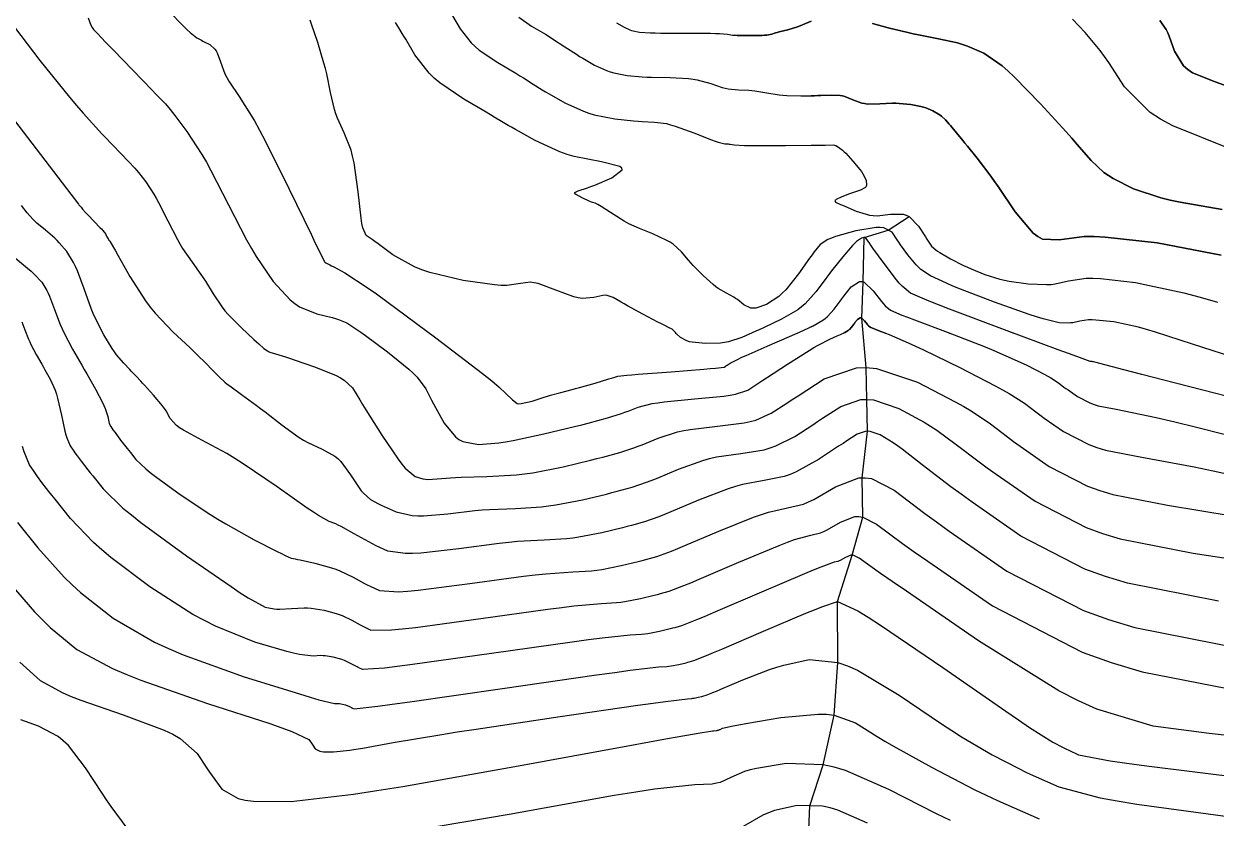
# Model space of a CAD drawing. Header units: metres. Extents: x 837475 to 838479, y 1189012 to 1191015.
# Drawn here: x 837782.5 to 837846.7, y 1189195.5 to 1189238.3 of the extents above; entities that cross this region are included whole.
import ezdxf

# ---------------------------------------------------------------- set-up
doc = ezdxf.new("R2010")
doc.units = ezdxf.units.M
doc.header["$LTSCALE"] = 0.3
for name, color, linetype in [('COTAS 10', 1, 'Continuous'), ('COTAS INT', 252, 'Continuous'), ('DRENAJE', 5, 'Continuous')]:
    doc.layers.add(name, color=color, linetype=linetype)

msp = doc.modelspace()

# ---------------------------------------------------------------- linework, layer by layer
at = {"layer": 'COTAS 10'}
for points, elevation in [([(837805.604, 1189238.689), (837806.018, 1189237.995), (837806.604, 1189237.24), (837806.813, 1189237.04), (837807.041, 1189236.844), (837808.032, 1189236.167), (837809.007, 1189235.593), (837809.225, 1189235.462), (837809.421, 1189235.342), (837809.942, 1189235.01), (837810.432, 1189234.701), (837810.608, 1189234.596), (837810.802, 1189234.483), (837811.649, 1189234.005), (837812.646, 1189233.549), (837812.934, 1189233.45), (837813.228, 1189233.363), (837814.332, 1189233.147), (837815.353, 1189233.035), (837815.594, 1189233.014), (837815.816, 1189232.997), (837816.47, 1189232.971), (837817.122, 1189232.882), (837817.344, 1189232.826), (837817.584, 1189232.755), (837818.6, 1189232.386), (837819.546, 1189232.016), (837819.741, 1189231.945), (837819.908, 1189231.888), (837820.27, 1189231.798), (837820.451, 1189231.79), (837820.504, 1189231.785), (837820.558, 1189231.778), (837820.763, 1189231.742), (837821.316, 1189231.71), (837821.59, 1189231.706), (837821.916, 1189231.703), (837823.529, 1189231.71), (837825.112, 1189231.726), (837825.419, 1189231.729), (837825.669, 1189231.732), (837826.097, 1189231.739), (837826.176, 1189231.723), (837826.206, 1189231.712), (837826.239, 1189231.698), (837826.388, 1189231.622), (837826.611, 1189231.449), (837826.691, 1189231.373), (837826.779, 1189231.286), (837827.164, 1189230.87), (837827.539, 1189230.412), (837827.621, 1189230.298), (837827.693, 1189230.189), (837827.875, 1189229.842), (837827.9, 1189229.57), (837827.874, 1189229.508), (837827.833, 1189229.452), (837827.566, 1189229.3), (837827.193, 1189229.177), (837827.087, 1189229.139), (837826.978, 1189229.1), (837826.572, 1189228.947), (837826.266, 1189228.803), (837826.22, 1189228.77), (837826.191, 1189228.739), (837826.228, 1189228.651), (837826.488, 1189228.535), (837826.6, 1189228.487), (837826.728, 1189228.431), (837827.336, 1189228.172), (837828.059, 1189227.961), (837828.26, 1189227.936), (837828.462, 1189227.925), (837829.194, 1189228.008), (837829.871, 1189228.017), (837830.038, 1189227.959), (837830.197, 1189227.877), (837830.695, 1189227.362), (837831.07, 1189226.782), (837831.152, 1189226.658), (837831.223, 1189226.55), (837831.399, 1189226.29), (837831.624, 1189226.089), (837831.727, 1189226.018), (837831.847, 1189225.94), (837832.425, 1189225.602), (837833.128, 1189225.24), (837833.326, 1189225.147), (837833.526, 1189225.057), (837834.262, 1189224.759), (837835.074, 1189224.513), (837835.322, 1189224.457), (837835.58, 1189224.405), (837836.597, 1189224.261), (837837.59, 1189224.218), (837837.834, 1189224.23), (837838.065, 1189224.254), (837838.783, 1189224.426), (837839.719, 1189224.559), (837840.085, 1189224.557), (837840.499, 1189224.539), (837842.383, 1189224.334), (837844.994, 1189223.781), (837845.867, 1189223.543), (837846.804, 1189223.268)], 1740), ([(837782.003, 1189238.084), (837783.372, 1189236.276), (837784.975, 1189234.307), (837785.352, 1189233.859), (837785.698, 1189233.453), (837786.706, 1189232.335), (837787.424, 1189231.594), (837787.588, 1189231.426), (837787.737, 1189231.273), (837788.15, 1189230.851), (837788.483, 1189230.487), (837788.582, 1189230.37), (837788.683, 1189230.246), (837789.074, 1189229.742), (837789.505, 1189229.086), (837789.632, 1189228.868), (837789.762, 1189228.633), (837790.262, 1189227.652), (837790.779, 1189226.65), (837790.921, 1189226.403), (837791.063, 1189226.168), (837791.569, 1189225.43), (837792.05, 1189224.769), (837792.175, 1189224.583), (837792.298, 1189224.396), (837792.712, 1189223.711), (837793.185, 1189223.01), (837793.344, 1189222.813), (837793.515, 1189222.614), (837794.235, 1189221.887), (837794.906, 1189221.269), (837795.047, 1189221.139), (837795.168, 1189221.027), (837795.443, 1189220.772), (837795.628, 1189220.643), (837795.693, 1189220.611), (837795.764, 1189220.581), (837796.07, 1189220.482), (837796.608, 1189220.319), (837796.826, 1189220.247), (837797.073, 1189220.164), (837798.213, 1189219.77), (837799.332, 1189219.314), (837799.565, 1189219.191), (837799.766, 1189219.071), (837800.215, 1189218.653), (837800.599, 1189218.017), (837800.757, 1189217.759), (837800.939, 1189217.467), (837801.786, 1189216.116), (837802.666, 1189214.812), (837802.87, 1189214.548), (837803.055, 1189214.327), (837803.579, 1189213.879), (837804.009, 1189213.755), (837804.136, 1189213.738), (837804.266, 1189213.729), (837804.764, 1189213.756), (837805.49, 1189213.821), (837805.765, 1189213.835), (837806.072, 1189213.847), (837807.444, 1189213.878), (837809.036, 1189213.97), (837809.482, 1189214.022), (837809.929, 1189214.084), (837811.562, 1189214.402), (837813.029, 1189214.759), (837813.372, 1189214.845), (837813.688, 1189214.927), (837814.603, 1189215.179), (837815.369, 1189215.429), (837815.592, 1189215.51), (837815.82, 1189215.596), (837816.681, 1189215.949), (837817.714, 1189216.282), (837818.049, 1189216.355), (837818.407, 1189216.421), (837819.878, 1189216.593), (837821.302, 1189216.772), (837821.63, 1189216.843), (837821.929, 1189216.923), (837822.769, 1189217.289), (837823.603, 1189217.833), (837823.898, 1189218.026), (837824.221, 1189218.236), (837825.619, 1189219.146), (837827.351, 1189219.743), (837827.884, 1189219.756), (837828.44, 1189219.703), (837830.645, 1189218.962), (837832.679, 1189217.905), (837833.129, 1189217.654), (837833.529, 1189217.42), (837834.565, 1189216.722), (837835.486, 1189216.016), (837835.815, 1189215.777), (837836.175, 1189215.519), (837837.739, 1189214.43), (837839.791, 1189213.372), (837840.459, 1189213.134), (837841.17, 1189212.919), (837844.098, 1189212.342), (837847.584, 1189211.771)], 1730), ([(837824.923, 1189231.724), (837825.112, 1189231.726), (837825.419, 1189231.729), (837825.669, 1189231.732), (837826.097, 1189231.739), (837826.176, 1189231.723), (837826.206, 1189231.712), (837826.239, 1189231.698), (837826.388, 1189231.622), (837826.611, 1189231.449), (837826.691, 1189231.373), (837826.779, 1189231.286), (837827.164, 1189230.87), (837827.539, 1189230.412), (837827.621, 1189230.298), (837827.693, 1189230.189), (837827.875, 1189229.842), (837827.9, 1189229.57), (837827.874, 1189229.508), (837827.833, 1189229.452), (837827.566, 1189229.3), (837827.193, 1189229.177), (837827.087, 1189229.139), (837826.978, 1189229.1), (837826.572, 1189228.947), (837826.266, 1189228.803), (837826.22, 1189228.77), (837826.191, 1189228.739), (837826.228, 1189228.651), (837826.488, 1189228.535), (837826.6, 1189228.487), (837826.728, 1189228.431), (837827.336, 1189228.172), (837828.059, 1189227.961), (837828.26, 1189227.936), (837828.462, 1189227.925), (837829.194, 1189228.008), (837829.871, 1189228.017), (837830.038, 1189227.959), (837830.197, 1189227.877), (837830.695, 1189227.362), (837831.07, 1189226.782), (837831.152, 1189226.658), (837831.223, 1189226.55), (837831.399, 1189226.29), (837831.624, 1189226.089), (837831.727, 1189226.018), (837831.847, 1189225.94), (837832.425, 1189225.602), (837833.128, 1189225.24), (837833.326, 1189225.147), (837833.526, 1189225.057), (837834.262, 1189224.759), (837835.074, 1189224.513), (837835.322, 1189224.457), (837835.58, 1189224.405), (837836.597, 1189224.261), (837837.59, 1189224.218), (837837.834, 1189224.23), (837838.065, 1189224.254), (837838.783, 1189224.426), (837839.719, 1189224.559), (837840.085, 1189224.557), (837840.499, 1189224.539), (837842.383, 1189224.334), (837844.994, 1189223.781), (837845.867, 1189223.543), (837846.804, 1189223.268)], 1740), ([(837847.323, 1189199.933), (837846.347, 1189200.054), (837843.333, 1189200.438), (837840.302, 1189201.352), (837839.315, 1189201.807), (837838.262, 1189202.349), (837833.925, 1189205.037), (837830.045, 1189207.702), (837829.28, 1189208.23), (837828.65, 1189208.667), (837827.494, 1189209.487), (837827.212, 1189209.632), (837827.132, 1189209.643), (837827.052, 1189209.641), (837826.758, 1189209.529), (837826.485, 1189209.37), (837826.417, 1189209.339), (837826.354, 1189209.313), (837826.154, 1189209.264), (837825.427, 1189209), (837825.031, 1189208.839), (837824.55, 1189208.639), (837822.108, 1189207.596), (837819.645, 1189206.54), (837819.151, 1189206.331), (837818.738, 1189206.159), (837817.924, 1189205.838), (837817.572, 1189205.741), (837817.451, 1189205.71), (837817.319, 1189205.676), (837816.755, 1189205.539), (837816.127, 1189205.417), (837815.955, 1189205.393), (837815.783, 1189205.373), (837815.171, 1189205.338), (837813.656, 1189205.182), (837812.916, 1189205.087), (837812.037, 1189204.969), (837807.705, 1189204.355), (837803.451, 1189203.759), (837802.621, 1189203.653), (837801.942, 1189203.572), (837800.748, 1189203.494), (837800.523, 1189203.597), (837800.455, 1189203.632), (837800.385, 1189203.669), (837800.11, 1189203.822), (837799.79, 1189203.977), (837799.691, 1189204.014), (837799.588, 1189204.05), (837799.179, 1189204.161), (837798.746, 1189204.228), (837798.627, 1189204.236), (837798.509, 1189204.24), (837798.086, 1189204.216), (837797.35, 1189204.299), (837797.034, 1189204.37), (837796.669, 1189204.463), (837794.947, 1189204.97), (837792.84, 1189205.817), (837792.233, 1189206.124), (837791.615, 1189206.461), (837789.298, 1189207.938), (837787.191, 1189209.526), (837786.706, 1189209.932), (837786.263, 1189210.325), (837785.018, 1189211.626), (837784.195, 1189212.658), (837784.017, 1189212.881), (837783.862, 1189213.076), (837783.486, 1189213.557), (837783.243, 1189213.89), (837783.171, 1189213.992), (837783.098, 1189214.099), (837782.819, 1189214.52), (837782.524, 1189215.214), (837782.44, 1189215.492)], 1720), ([(837827.954, 1189195.221), (837826.348, 1189195.922), (837825.931, 1189196.042), (837825.525, 1189196.129), (837824.162, 1189196.173), (837822.935, 1189195.896), (837822.615, 1189195.781), (837822.305, 1189195.649), (837821.26, 1189195.034)], 1710)]:
    msp.add_lwpolyline(points, dxfattribs=dict(at, elevation=elevation))
at = {"layer": 'COTAS INT'}
for points, elevation in [([(837790.297, 1189238.952), (837791.13, 1189238.111), (837791.308, 1189237.94), (837791.464, 1189237.796), (837791.837, 1189237.5), (837792.08, 1189237.371), (837792.153, 1189237.332), (837792.229, 1189237.293), (837792.524, 1189237.139), (837792.801, 1189236.897), (837792.866, 1189236.802), (837792.926, 1189236.695), (837793.099, 1189236.205), (837793.34, 1189235.573), (837793.442, 1189235.376), (837793.56, 1189235.17), (837794.117, 1189234.346), (837794.93, 1189233.043), (837795.21, 1189232.535), (837795.513, 1189231.962), (837796.807, 1189229.361), (837797.979, 1189226.924), (837798.206, 1189226.454), (837798.391, 1189226.074), (837798.706, 1189225.442), (837798.745, 1189225.4), (837798.756, 1189225.391), (837798.767, 1189225.384), (837798.807, 1189225.367), (837798.985, 1189225.281), (837799.082, 1189225.23), (837799.201, 1189225.168), (837799.805, 1189224.842), (837801.007, 1189224.063), (837801.503, 1189223.714), (837802.069, 1189223.307), (837804.703, 1189221.357), (837807.218, 1189219.428), (837807.71, 1189219.035), (837808.113, 1189218.703), (837808.828, 1189218.01), (837809.073, 1189217.82), (837809.179, 1189217.805), (837809.302, 1189217.806), (837809.884, 1189217.942), (837810.541, 1189218.161), (837810.712, 1189218.213), (837810.878, 1189218.262), (837811.434, 1189218.41), (837812.035, 1189218.563), (837812.228, 1189218.615), (837812.434, 1189218.672), (837813.274, 1189218.915), (837814.022, 1189219.138), (837814.169, 1189219.182), (837814.29, 1189219.219), (837814.51, 1189219.29), (837814.979, 1189219.339), (837815.257, 1189219.362), (837815.599, 1189219.39), (837817.367, 1189219.524), (837819.137, 1189219.662), (837819.479, 1189219.691), (837819.757, 1189219.716), (837820.229, 1189219.776), (837820.312, 1189219.83), (837820.345, 1189219.852), (837820.383, 1189219.877), (837820.557, 1189219.99), (837820.985, 1189220.21), (837821.184, 1189220.301), (837821.417, 1189220.407), (837822.546, 1189220.899), (837823.749, 1189221.42), (837824.029, 1189221.543), (837824.286, 1189221.658), (837825.02, 1189221.996), (837825.547, 1189222.303), (837825.674, 1189222.398), (837825.791, 1189222.496), (837826.145, 1189222.888), (837826.469, 1189223.329), (837826.567, 1189223.458), (837826.67, 1189223.591), (837827.076, 1189224.099), (837827.52, 1189224.388), (837827.647, 1189224.384), (837827.776, 1189224.343), (837828.258, 1189223.889), (837828.7, 1189223.306), (837828.804, 1189223.184), (837828.9, 1189223.079), (837829.181, 1189222.841), (837829.798, 1189222.578), (837830.106, 1189222.457), (837830.473, 1189222.315), (837832.294, 1189221.629), (837834.286, 1189220.859), (837834.762, 1189220.665), (837835.204, 1189220.479), (837836.524, 1189219.876), (837837.458, 1189219.398), (837837.656, 1189219.29), (837837.828, 1189219.193), (837838.231, 1189218.933), (837838.531, 1189218.703), (837838.638, 1189218.626), (837838.755, 1189218.542), (837839.264, 1189218.187), (837839.932, 1189217.843), (837840.149, 1189217.765), (837840.381, 1189217.695), (837841.334, 1189217.508), (837843.503, 1189217.056), (837844.501, 1189216.82), (837845.671, 1189216.535), (837851.334, 1189215.107)], 1734), ([(837809.17, 1189238.61), (837809.857, 1189238.14), (837810.604, 1189237.694), (837810.801, 1189237.572), (837810.992, 1189237.452), (837811.646, 1189237.023), (837812.27, 1189236.615), (837812.443, 1189236.507), (837812.617, 1189236.401), (837813.245, 1189236.038), (837813.898, 1189235.739), (837814.086, 1189235.674), (837814.279, 1189235.617), (837815.001, 1189235.476), (837815.811, 1189235.403), (837816.058, 1189235.39), (837816.315, 1189235.379), (837817.323, 1189235.364), (837818.31, 1189235.316), (837818.553, 1189235.285), (837818.783, 1189235.246), (837819.503, 1189235.04), (837820.118, 1189234.833), (837820.282, 1189234.793), (837820.442, 1189234.762), (837820.998, 1189234.712), (837821.558, 1189234.686), (837821.721, 1189234.669), (837821.888, 1189234.648), (837822.519, 1189234.538), (837823.199, 1189234.429), (837823.397, 1189234.409), (837823.598, 1189234.393), (837824.359, 1189234.373), (837825.089, 1189234.385), (837825.271, 1189234.39), (837825.444, 1189234.396), (837825.995, 1189234.422), (837826.474, 1189234.402), (837826.601, 1189234.378), (837826.727, 1189234.346), (837827.161, 1189234.163), (837827.639, 1189233.988), (837827.791, 1189233.96), (837827.952, 1189233.94), (837828.607, 1189233.946), (837829.297, 1189233.979), (837829.48, 1189233.977), (837829.66, 1189233.971), (837830.279, 1189233.911), (837830.826, 1189233.803), (837830.959, 1189233.768), (837831.084, 1189233.73), (837831.473, 1189233.572), (837831.781, 1189233.39), (837831.857, 1189233.338), (837831.928, 1189233.284), (837832.148, 1189233.082), (837832.356, 1189232.848), (837832.419, 1189232.775), (837832.485, 1189232.698), (837832.744, 1189232.39), (837833.083, 1189231.977), (837833.199, 1189231.834), (837833.326, 1189231.679), (837833.863, 1189231.017), (837834.541, 1189230.124), (837834.756, 1189229.823), (837834.982, 1189229.499), (837835.897, 1189228.139), (837836.864, 1189226.988), (837837.124, 1189226.798), (837837.38, 1189226.662), (837838.274, 1189226.635), (837839.613, 1189226.811), (837840.15, 1189226.805), (837840.758, 1189226.774), (837843.554, 1189226.464), (837846.997, 1189225.799)], 1742), ([(837785.969, 1189238.574), (837786.116, 1189238.179), (837786.193, 1189238.054), (837786.229, 1189238.008), (837786.271, 1189237.957), (837786.474, 1189237.735), (837786.916, 1189237.278), (837787.33, 1189236.849), (837788.385, 1189235.759), (837789.416, 1189234.693), (837789.624, 1189234.479), (837789.798, 1189234.299), (837790.144, 1189233.944), (837790.396, 1189233.638), (837790.511, 1189233.49), (837790.645, 1189233.315), (837791.291, 1189232.454), (837792.105, 1189231.217), (837792.345, 1189230.804), (837792.591, 1189230.361), (837793.534, 1189228.506), (837794.503, 1189226.626), (837794.766, 1189226.166), (837795.026, 1189225.732), (837795.945, 1189224.386), (837796.855, 1189223.403), (837797.109, 1189223.199), (837797.364, 1189223.023), (837798.295, 1189222.634), (837799.114, 1189222.439), (837799.299, 1189222.387), (837799.465, 1189222.335), (837799.913, 1189222.152), (837800.448, 1189221.806), (837800.668, 1189221.651), (837800.92, 1189221.47), (837802.09, 1189220.603), (837803.245, 1189219.667), (837803.486, 1189219.443), (837803.694, 1189219.233), (837804.161, 1189218.602), (837804.463, 1189217.994), (837804.566, 1189217.799), (837804.678, 1189217.593), (837805.15, 1189216.753), (837805.754, 1189216.02), (837805.948, 1189215.881), (837806.154, 1189215.769), (837806.994, 1189215.6), (837808.093, 1189215.695), (837808.461, 1189215.751), (837808.858, 1189215.82), (837810.523, 1189216.174), (837812.171, 1189216.575), (837812.557, 1189216.672), (837812.912, 1189216.764), (837813.938, 1189217.047), (837814.696, 1189217.283), (837814.881, 1189217.346), (837815.055, 1189217.408), (837815.596, 1189217.619), (837816.346, 1189217.81), (837816.653, 1189217.859), (837817.003, 1189217.906), (837818.623, 1189218.059), (837820.219, 1189218.217), (837820.554, 1189218.267), (837820.843, 1189218.32), (837821.499, 1189218.533), (837822.043, 1189218.888), (837822.262, 1189219.03), (837822.51, 1189219.191), (837823.649, 1189219.933), (837824.807, 1189220.667), (837825.066, 1189220.823), (837825.299, 1189220.959), (837825.918, 1189221.282), (837826.314, 1189221.453), (837826.406, 1189221.494), (837826.49, 1189221.532), (837826.731, 1189221.643), (837826.905, 1189221.744), (837826.946, 1189221.775), (837826.985, 1189221.808), (837827.101, 1189221.936), (837827.208, 1189222.081), (837827.24, 1189222.124), (837827.274, 1189222.168), (837827.408, 1189222.334), (837827.553, 1189222.43), (837827.595, 1189222.428), (837827.638, 1189222.415), (837827.796, 1189222.265), (837827.941, 1189222.074), (837827.976, 1189222.034), (837828.007, 1189221.999), (837828.1, 1189221.921), (837828.303, 1189221.834), (837828.404, 1189221.795), (837828.525, 1189221.748), (837829.124, 1189221.522), (837830.148, 1189221.086), (837830.537, 1189220.906), (837830.972, 1189220.701), (837832.922, 1189219.748), (837834.823, 1189218.773), (837835.227, 1189218.554), (837835.577, 1189218.357), (837836.398, 1189217.828), (837837.009, 1189217.36), (837837.226, 1189217.201), (837837.465, 1189217.031), (837838.501, 1189216.309), (837839.862, 1189215.607), (837840.304, 1189215.449), (837840.776, 1189215.307), (837842.716, 1189214.925), (837845.543, 1189214.413), (837846.574, 1189214.19), (837847.712, 1189213.93)], 1732), ([(837850.14, 1189217.468), (837843.915, 1189219.068), (837842.721, 1189219.375), (837841.757, 1189219.624), (837840.185, 1189220.034), (837840.117, 1189220.056), (837840.101, 1189220.061), (837840.086, 1189220.065), (837840.041, 1189220.075), (837840.009, 1189220.078), (837839.995, 1189220.078), (837839.979, 1189220.076), (837839.967, 1189220.073), (837839.941, 1189220.073), (837839.224, 1189220.337), (837838.778, 1189220.502), (837838.225, 1189220.707), (837835.335, 1189221.783), (837832.374, 1189222.9), (837831.776, 1189223.132), (837831.274, 1189223.329), (837830.263, 1189223.761), (837829.811, 1189224.133), (837829.661, 1189224.292), (837829.502, 1189224.476), (837828.838, 1189225.345), (837828.243, 1189226.181), (837828.127, 1189226.344), (837828.032, 1189226.478), (837827.865, 1189226.717), (837827.809, 1189226.746), (837827.784, 1189226.748), (837827.755, 1189226.748), (837827.617, 1189226.725), (837827.363, 1189226.544), (837827.261, 1189226.444), (837827.146, 1189226.323), (837826.615, 1189225.704), (837826.019, 1189224.956), (837825.862, 1189224.753), (837825.709, 1189224.552), (837825.188, 1189223.84), (837824.598, 1189223.185), (837824.401, 1189223.02), (837824.19, 1189222.862), (837823.309, 1189222.349), (837822.39, 1189221.915), (837822.155, 1189221.807), (837821.929, 1189221.704), (837821.182, 1189221.375), (837820.462, 1189221.143), (837820.252, 1189221.102), (837820.038, 1189221.071), (837819.228, 1189221.04), (837818.51, 1189221.11), (837818.354, 1189221.142), (837818.217, 1189221.18), (837817.877, 1189221.361), (837817.689, 1189221.55), (837817.648, 1189221.592), (837817.612, 1189221.63), (837817.523, 1189221.731), (837817.447, 1189221.8), (837817.42, 1189221.818), (837817.391, 1189221.836), (837817.261, 1189221.897), (837816.955, 1189222.044), (837816.814, 1189222.116), (837816.648, 1189222.202), (837815.848, 1189222.627), (837815.02, 1189223.076), (837814.837, 1189223.178), (837814.675, 1189223.27), (837814.256, 1189223.521), (837813.921, 1189223.634), (837813.812, 1189223.64), (837813.696, 1189223.634), (837813.217, 1189223.519), (837812.582, 1189223.465), (837812.367, 1189223.498), (837812.136, 1189223.551), (837811.159, 1189223.914), (837810.205, 1189224.271), (837809.988, 1189224.32), (837809.792, 1189224.348), (837809.253, 1189224.269), (837808.533, 1189224.162), (837808.223, 1189224.172), (837807.865, 1189224.2), (837806.171, 1189224.444), (837804.369, 1189224.871), (837803.943, 1189225.015), (837803.549, 1189225.169), (837802.388, 1189225.816), (837801.586, 1189226.412), (837801.417, 1189226.534), (837801.272, 1189226.638), (837800.943, 1189226.855), (837800.769, 1189227.276), (837800.722, 1189227.508), (837800.675, 1189227.789), (837800.509, 1189229.219), (837800.297, 1189230.774), (837800.22, 1189231.133), (837800.136, 1189231.462), (837799.768, 1189232.395), (837799.4, 1189233.173), (837799.316, 1189233.405), (837799.24, 1189233.643), (837799.03, 1189234.563), (837798.826, 1189235.564), (837798.754, 1189235.853), (837798.676, 1189236.148), (837798.338, 1189237.259), (837798.009, 1189238.243), (837797.937, 1189238.459)], 1736), ([(837848.133, 1189220.14), (837845.457, 1189221.001), (837843.461, 1189221.662), (837842.984, 1189221.802), (837842.54, 1189221.923), (837841.212, 1189222.204), (837840.254, 1189222.308), (837840.043, 1189222.318), (837839.857, 1189222.319), (837839.381, 1189222.251), (837839.016, 1189222.163), (837838.898, 1189222.152), (837838.774, 1189222.145), (837838.269, 1189222.167), (837837.402, 1189222.371), (837837.05, 1189222.479), (837836.649, 1189222.61), (837834.798, 1189223.271), (837832.95, 1189223.979), (837832.551, 1189224.139), (837832.201, 1189224.285), (837831.344, 1189224.682), (837830.829, 1189225.036), (837830.694, 1189225.155), (837830.563, 1189225.283), (837830.118, 1189225.817), (837829.733, 1189226.365), (837829.639, 1189226.501), (837829.551, 1189226.63), (837829.28, 1189227.039), (837828.836, 1189227.271), (837828.64, 1189227.288), (837828.411, 1189227.285), (837827.32, 1189227.105), (837826.233, 1189226.802), (837826.007, 1189226.722), (837825.815, 1189226.644), (837825.391, 1189226.375), (837825.085, 1189225.975), (837824.966, 1189225.814), (837824.833, 1189225.632), (837824.232, 1189224.792), (837823.545, 1189223.942), (837823.358, 1189223.753), (837823.173, 1189223.584), (837822.518, 1189223.144), (837821.937, 1189222.953), (837821.798, 1189222.943), (837821.669, 1189222.951), (837821.284, 1189223.131), (837820.945, 1189223.408), (837820.845, 1189223.476), (837820.743, 1189223.541), (837820.351, 1189223.747), (837819.91, 1189224.006), (837819.776, 1189224.105), (837819.638, 1189224.215), (837819.096, 1189224.709), (837818.567, 1189225.251), (837818.437, 1189225.39), (837818.314, 1189225.526), (837817.927, 1189225.979), (837817.483, 1189226.386), (837817.324, 1189226.493), (837817.149, 1189226.598), (837816.386, 1189226.954), (837815.661, 1189227.243), (837815.51, 1189227.305), (837815.38, 1189227.359), (837815.09, 1189227.49), (837814.849, 1189227.633), (837814.751, 1189227.694), (837814.638, 1189227.765), (837814.114, 1189228.102), (837813.613, 1189228.42), (837813.514, 1189228.479), (837813.433, 1189228.527), (837813.285, 1189228.595), (837813.156, 1189228.631), (837813.086, 1189228.659), (837813.003, 1189228.694), (837812.578, 1189228.882), (837812.231, 1189229.087), (837812.195, 1189229.131), (837812.186, 1189229.171), (837812.374, 1189229.272), (837812.869, 1189229.42), (837813.054, 1189229.49), (837813.26, 1189229.572), (837814.178, 1189229.974), (837814.733, 1189230.397), (837814.71, 1189230.494), (837814.61, 1189230.582), (837813.615, 1189230.823), (837812.159, 1189231.11), (837811.77, 1189231.227), (837811.387, 1189231.359), (837810.053, 1189231.972), (837808.987, 1189232.565), (837808.773, 1189232.686), (837808.594, 1189232.787), (837808.239, 1189232.997), (837807.85, 1189233.233), (837807.65, 1189233.351), (837807.41, 1189233.492), (837806.207, 1189234.194), (837804.913, 1189235.078), (837804.615, 1189235.334), (837804.342, 1189235.596), (837803.576, 1189236.581), (837803.079, 1189237.425), (837802.977, 1189237.597), (837802.89, 1189237.742), (837802.704, 1189238.042), (837802.531, 1189238.322)], 1738), ([(837814.432, 1189238.319), (837814.842, 1189238.07), (837815.15, 1189237.93), (837815.239, 1189237.899), (837815.329, 1189237.872), (837815.671, 1189237.805), (837816.269, 1189237.772), (837816.522, 1189237.766), (837816.813, 1189237.761), (837818.177, 1189237.757), (837819.499, 1189237.75), (837819.763, 1189237.744), (837819.982, 1189237.736), (837820.406, 1189237.693), (837820.671, 1189237.65), (837820.791, 1189237.641)], 1744), ([(837824.92, 1189238.406), (837824.452, 1189238.196), (837824.316, 1189238.143), (837824.177, 1189238.094), (837823.652, 1189237.939), (837823.19, 1189237.818), (837823.091, 1189237.79), (837823.003, 1189237.765), (837822.79, 1189237.695), (837822.527, 1189237.652), (837822.408, 1189237.644), (837822.269, 1189237.637), (837821.6, 1189237.625), (837820.93, 1189237.635), (837820.791, 1189237.641), (837820.93, 1189237.635), (837821.6, 1189237.625), (837822.269, 1189237.637), (837822.408, 1189237.644), (837822.527, 1189237.652), (837822.79, 1189237.695), (837823.003, 1189237.765), (837823.091, 1189237.79), (837823.19, 1189237.818), (837823.652, 1189237.939), (837824.177, 1189238.094), (837824.316, 1189238.143), (837824.452, 1189238.196), (837824.92, 1189238.406)], 1744), ([(837847.052, 1189228.261), (837844.788, 1189228.651), (837844.25, 1189228.77), (837843.751, 1189228.893), (837842.273, 1189229.376), (837841.177, 1189229.923), (837840.92, 1189230.086), (837840.682, 1189230.254), (837839.988, 1189230.903), (837839.228, 1189231.786), (837838.949, 1189232.101), (837838.64, 1189232.446), (837837.275, 1189233.95), (837835.857, 1189235.405), (837835.515, 1189235.72), (837835.194, 1189235.997), (837834.216, 1189236.678), (837833.332, 1189237.061), (837833.071, 1189237.149), (837832.802, 1189237.23), (837831.769, 1189237.458), (837830.698, 1189237.656), (837830.405, 1189237.718), (837830.113, 1189237.783), (837829.071, 1189238.044), (837828.222, 1189238.268)], 1744), ([(837828.222, 1189238.268), (837829.071, 1189238.044), (837830.113, 1189237.783), (837830.405, 1189237.718), (837830.698, 1189237.656), (837831.769, 1189237.458), (837832.802, 1189237.23), (837833.071, 1189237.149), (837833.332, 1189237.061), (837834.216, 1189236.678), (837835.194, 1189235.997), (837835.515, 1189235.72), (837835.857, 1189235.405), (837837.275, 1189233.95), (837838.64, 1189232.446), (837838.949, 1189232.101), (837839.228, 1189231.786), (837839.988, 1189230.903), (837840.682, 1189230.254), (837840.92, 1189230.086), (837841.177, 1189229.923), (837842.273, 1189229.376), (837843.751, 1189228.893), (837844.25, 1189228.77), (837844.788, 1189228.651), (837847.052, 1189228.261)], 1744), ([(837847.436, 1189231.537), (837844.392, 1189232.764), (837843.738, 1189233.121), (837843.166, 1189233.486), (837841.782, 1189234.862), (837840.943, 1189236.179), (837840.715, 1189236.505), (837840.488, 1189236.814), (837839.681, 1189237.793), (837838.995, 1189238.516)], 1746), ([(837847.436, 1189231.537), (837844.392, 1189232.764), (837843.738, 1189233.121), (837843.166, 1189233.486), (837841.782, 1189234.862), (837840.943, 1189236.179), (837840.715, 1189236.505), (837840.488, 1189236.814), (837839.681, 1189237.793), (837838.995, 1189238.516)], 1746), ([(837848.109, 1189234.614), (837846.672, 1189235.133), (837845.451, 1189235.627), (837845.196, 1189235.799), (837844.977, 1189235.987), (837844.484, 1189236.79), (837844.205, 1189237.591), (837844.12, 1189237.776), (837844.031, 1189237.946), (837843.685, 1189238.428)], 1748), ([(837843.685, 1189238.428), (837844.031, 1189237.946), (837844.12, 1189237.776), (837844.205, 1189237.591), (837844.484, 1189236.79), (837844.977, 1189235.987), (837845.196, 1189235.799), (837845.451, 1189235.627), (837846.672, 1189235.133), (837848.109, 1189234.614)], 1748), ([(837846.997, 1189225.799), (837843.554, 1189226.464), (837840.758, 1189226.774), (837840.15, 1189226.805), (837839.613, 1189226.811), (837838.274, 1189226.635), (837837.38, 1189226.662), (837837.124, 1189226.798), (837836.864, 1189226.988), (837835.897, 1189228.139), (837834.982, 1189229.499), (837834.756, 1189229.823), (837834.541, 1189230.124), (837833.863, 1189231.017), (837833.326, 1189231.679), (837833.199, 1189231.834), (837833.083, 1189231.977), (837832.744, 1189232.39), (837832.485, 1189232.698), (837832.419, 1189232.775), (837832.356, 1189232.848), (837832.148, 1189233.082), (837831.928, 1189233.284), (837831.857, 1189233.338), (837831.781, 1189233.39), (837831.473, 1189233.572), (837831.084, 1189233.73), (837830.959, 1189233.768), (837830.826, 1189233.803), (837830.279, 1189233.911), (837829.66, 1189233.971), (837829.48, 1189233.977), (837829.297, 1189233.979), (837828.607, 1189233.946), (837827.952, 1189233.94), (837827.791, 1189233.96), (837827.639, 1189233.988), (837827.161, 1189234.163), (837826.727, 1189234.346), (837826.601, 1189234.378), (837826.474, 1189234.402), (837825.995, 1189234.422), (837825.444, 1189234.396), (837825.271, 1189234.39), (837825.089, 1189234.385), (837824.923, 1189234.382)], 1742), ([(837781.305, 1189233.959), (837784.811, 1189229.385), (837785.458, 1189228.54), (837785.474, 1189228.519), (837785.478, 1189228.514), (837785.481, 1189228.509), (837785.492, 1189228.495), (837785.502, 1189228.484), (837785.506, 1189228.48), (837785.51, 1189228.477), (837785.526, 1189228.464), (837785.559, 1189228.427), (837785.575, 1189228.409), (837785.592, 1189228.387), (837785.677, 1189228.279), (837785.835, 1189228.097), (837785.898, 1189228.028), (837785.97, 1189227.952), (837786.303, 1189227.609), (837786.624, 1189227.281), (837786.69, 1189227.213), (837786.744, 1189227.155), (837786.857, 1189227.029), (837786.905, 1189226.956), (837786.919, 1189226.932), (837786.934, 1189226.906), (837786.989, 1189226.797), (837787.047, 1189226.686), (837787.062, 1189226.658), (837787.078, 1189226.632), (837787.134, 1189226.55), (837787.336, 1189226.215), (837787.443, 1189226.03), (837787.573, 1189225.805), (837788.227, 1189224.656), (837789.071, 1189223.337), (837789.32, 1189223.004), (837789.576, 1189222.686), (837790.555, 1189221.653), (837791.448, 1189220.822), (837791.651, 1189220.631), (837791.833, 1189220.457), (837792.329, 1189219.967), (837792.662, 1189219.623), (837792.742, 1189219.54), (837792.816, 1189219.462), (837793.042, 1189219.225), (837793.343, 1189218.96), (837793.465, 1189218.864), (837793.603, 1189218.759), (837794.242, 1189218.297), (837795.032, 1189217.726), (837795.266, 1189217.551), (837795.506, 1189217.369), (837796.428, 1189216.652), (837797.344, 1189215.988), (837797.581, 1189215.839), (837797.811, 1189215.706), (837798.579, 1189215.352), (837799.252, 1189214.987), (837799.422, 1189214.846), (837799.584, 1189214.688), (837800.108, 1189213.973), (837800.563, 1189213.267), (837800.681, 1189213.114), (837800.797, 1189212.979), (837801.185, 1189212.646), (837801.62, 1189212.416), (837801.765, 1189212.346), (837801.92, 1189212.273), (837802.569, 1189211.989), (837803.431, 1189211.788), (837803.722, 1189211.768), (837804.035, 1189211.763), (837805.352, 1189211.876), (837806.8, 1189212.05), (837807.195, 1189212.085), (837807.589, 1189212.114), (837808.989, 1189212.17), (837810.386, 1189212.251), (837810.776, 1189212.296), (837811.169, 1189212.351), (837812.6, 1189212.629), (837813.887, 1189212.942), (837814.188, 1189213.018), (837814.465, 1189213.09), (837815.267, 1189213.311), (837816.043, 1189213.575), (837816.304, 1189213.674), (837816.585, 1189213.785), (837817.766, 1189214.278), (837819.081, 1189214.753), (837819.446, 1189214.852), (837819.811, 1189214.937), (837821.133, 1189215.127), (837822.385, 1189215.328), (837822.706, 1189215.42), (837823.015, 1189215.527), (837824.039, 1189216.046), (837824.997, 1189216.671), (837825.264, 1189216.846), (837825.533, 1189217.021), (837826.51, 1189217.657), (837827.588, 1189218.029), (837827.92, 1189218.037), (837828.267, 1189218.004), (837829.639, 1189217.542), (837831.006, 1189216.803), (837831.349, 1189216.595), (837831.677, 1189216.385), (837832.732, 1189215.616), (837833.964, 1189214.673), (837834.403, 1189214.353), (837834.884, 1189214.008), (837836.976, 1189212.551), (837839.721, 1189211.136), (837840.614, 1189210.818), (837841.565, 1189210.531), (837845.48, 1189209.76), (837849.625, 1189209.128)], 1728), ([(837846.862, 1189207.177), (837841.96, 1189208.143), (837840.769, 1189208.502), (837839.65, 1189208.901), (837836.213, 1189210.673), (837833.594, 1189212.497), (837832.991, 1189212.929), (837832.442, 1189213.329), (837830.899, 1189214.511), (837829.824, 1189215.351), (837829.569, 1189215.536), (837829.333, 1189215.701), (837828.634, 1189216.123), (837828.093, 1189216.304), (837827.956, 1189216.317), (837827.826, 1189216.314), (837827.401, 1189216.168), (837826.844, 1189215.805), (837826.631, 1189215.666), (837826.391, 1189215.509), (837825.31, 1189214.803), (837824.101, 1189214.131), (837823.781, 1189213.996), (837823.468, 1189213.883), (837822.388, 1189213.661), (837821.215, 1189213.453), (837820.842, 1189213.349), (837820.448, 1189213.225), (837818.852, 1189212.608), (837817.35, 1189211.974), (837817.016, 1189211.839), (837816.717, 1189211.721), (837815.931, 1189211.442), (837815.242, 1189211.253), (837815.004, 1189211.191), (837814.745, 1189211.126), (837813.639, 1189210.857), (837812.408, 1189210.617), (837812.071, 1189210.57), (837811.735, 1189210.531), (837810.535, 1189210.462), (837809.105, 1189210.381), (837808.626, 1189210.336), (837808.109, 1189210.28), (837805.94, 1189209.995), (837803.889, 1189209.762), (837803.447, 1189209.739), (837803.059, 1189209.734), (837802.114, 1189209.865), (837801.478, 1189210.158), (837801.286, 1189210.255), (837801.087, 1189210.359), (837800.31, 1189210.792), (837799.602, 1189211.186), (837799.447, 1189211.265), (837799.309, 1189211.332), (837798.96, 1189211.467), (837798.387, 1189211.784), (837798.108, 1189211.965), (837797.777, 1189212.187), (837796.147, 1189213.327), (837794.328, 1189214.568), (837793.878, 1189214.854), (837793.45, 1189215.115), (837792.097, 1189215.848), (837791.104, 1189216.374), (837790.903, 1189216.504), (837790.734, 1189216.627), (837790.39, 1189217.016), (837790.171, 1189217.416), (837790.081, 1189217.547), (837789.978, 1189217.686), (837789.497, 1189218.259), (837789.011, 1189218.797), (837788.904, 1189218.915), (837788.81, 1189219.019), (837788.569, 1189219.279), (837788.367, 1189219.49), (837788.297, 1189219.563), (837788.221, 1189219.642), (837787.896, 1189219.978), (837787.51, 1189220.443), (837787.395, 1189220.603), (837787.277, 1189220.777), (837786.824, 1189221.517), (837786.371, 1189222.398), (837786.253, 1189222.661), (837786.139, 1189222.933), (837785.757, 1189223.98), (837785.395, 1189224.96), (837785.294, 1189225.188), (837785.192, 1189225.398), (837784.822, 1189226.001), (837784.421, 1189226.468), (837784.3, 1189226.593), (837784.174, 1189226.715), (837783.685, 1189227.139), (837783.218, 1189227.532), (837783.106, 1189227.635), (837783.002, 1189227.736), (837782.691, 1189228.078), (837782.379, 1189228.478)], 1726), ([(837843.683, 1189221.589), (837843.461, 1189221.662), (837842.984, 1189221.802), (837842.54, 1189221.923), (837841.212, 1189222.204), (837840.254, 1189222.308), (837840.043, 1189222.318), (837839.857, 1189222.319), (837839.381, 1189222.251), (837839.016, 1189222.163), (837838.898, 1189222.152), (837838.774, 1189222.145), (837838.269, 1189222.167), (837837.402, 1189222.371), (837837.05, 1189222.479), (837836.649, 1189222.61), (837834.798, 1189223.271), (837832.95, 1189223.979), (837832.551, 1189224.139), (837832.201, 1189224.285), (837831.344, 1189224.682), (837830.829, 1189225.036), (837830.694, 1189225.155), (837830.563, 1189225.283), (837830.118, 1189225.817), (837829.733, 1189226.365), (837829.639, 1189226.501), (837829.551, 1189226.63), (837829.28, 1189227.039), (837828.836, 1189227.271), (837828.64, 1189227.288), (837828.411, 1189227.285), (837827.32, 1189227.105), (837826.233, 1189226.802), (837826.007, 1189226.722), (837825.815, 1189226.644), (837825.391, 1189226.375), (837825.085, 1189225.975), (837824.966, 1189225.814), (837824.923, 1189225.756)], 1738), ([(837835.857, 1189221.589), (837835.335, 1189221.783), (837832.374, 1189222.9), (837831.776, 1189223.132), (837831.274, 1189223.329), (837830.263, 1189223.761), (837829.811, 1189224.133), (837829.661, 1189224.292), (837829.502, 1189224.476), (837828.838, 1189225.345), (837828.243, 1189226.181), (837828.127, 1189226.344), (837828.032, 1189226.478), (837827.865, 1189226.717), (837827.809, 1189226.746), (837827.784, 1189226.748), (837827.755, 1189226.748), (837827.617, 1189226.725), (837827.363, 1189226.544), (837827.261, 1189226.444), (837827.146, 1189226.323), (837826.615, 1189225.704), (837826.019, 1189224.956), (837825.862, 1189224.753), (837825.709, 1189224.552), (837825.188, 1189223.84), (837824.923, 1189223.546)], 1736), ([(837781.845, 1189225.814), (837782.716, 1189225.098), (837782.905, 1189224.932), (837783.072, 1189224.779), (837783.488, 1189224.341), (837783.756, 1189223.905), (837783.829, 1189223.753), (837783.902, 1189223.588), (837784.164, 1189222.879), (837784.472, 1189222.067), (837784.575, 1189221.836), (837784.684, 1189221.603), (837785.14, 1189220.742), (837785.635, 1189219.877), (837785.768, 1189219.642), (837785.901, 1189219.409), (837786.367, 1189218.585), (837786.747, 1189217.866), (837786.825, 1189217.7), (837786.892, 1189217.547), (837787.032, 1189217.116), (837787.095, 1189216.826), (837787.112, 1189216.762), (837787.129, 1189216.707), (837787.188, 1189216.568), (837787.305, 1189216.403), (837787.422, 1189216.247), (837787.724, 1189215.849), (837788.07, 1189215.4), (837788.16, 1189215.284), (837788.247, 1189215.172), (837788.543, 1189214.798), (837789.081, 1189214.296), (837789.321, 1189214.104), (837789.601, 1189213.888), (837790.939, 1189212.915), (837792.521, 1189211.858), (837792.954, 1189211.589), (837793.385, 1189211.33), (837794.923, 1189210.481), (837796.155, 1189209.853), (837796.393, 1189209.733), (837796.586, 1189209.637), (837796.908, 1189209.487), (837797.121, 1189209.448), (837797.245, 1189209.423), (837797.397, 1189209.39), (837798.182, 1189209.219), (837799.087, 1189208.974), (837799.315, 1189208.895), (837799.534, 1189208.811), (837800.243, 1189208.468), (837800.853, 1189208.129), (837801.009, 1189208.047), (837801.16, 1189207.971), (837801.659, 1189207.741), (837802.687, 1189207.68), (837803.171, 1189207.71), (837803.743, 1189207.761), (837806.528, 1189208.115), (837809.419, 1189208.51), (837810.056, 1189208.586), (837810.622, 1189208.648), (837812.08, 1189208.754), (837813.085, 1189208.812), (837813.366, 1189208.844), (837813.648, 1189208.884), (837814.677, 1189209.084), (837815.603, 1189209.309), (837815.82, 1189209.364), (837816.019, 1189209.415), (837816.596, 1189209.574), (837817.391, 1189209.867), (837817.728, 1189210.003), (837818.115, 1189210.162), (837819.937, 1189210.937), (837821.815, 1189211.696), (837822.238, 1189211.846), (837822.619, 1189211.969), (837823.644, 1189212.196), (837824.496, 1189212.403), (837824.769, 1189212.515), (837825.057, 1189212.649), (837826.228, 1189213.329), (837827.486, 1189213.809), (837827.829, 1189213.816), (837828.169, 1189213.77), (837829.378, 1189213.151), (837831.035, 1189211.892), (837831.658, 1189211.441), (837832.352, 1189210.947), (837835.451, 1189208.794), (837839.58, 1189206.665), (837840.924, 1189206.186), (837842.354, 1189205.755), (837848.245, 1189204.594)], 1724), ([(837824.923, 1189221.952), (837825.02, 1189221.996), (837825.547, 1189222.303), (837825.674, 1189222.398), (837825.791, 1189222.496), (837826.145, 1189222.888), (837826.469, 1189223.329), (837826.567, 1189223.458), (837826.67, 1189223.591), (837827.076, 1189224.099), (837827.52, 1189224.388), (837827.647, 1189224.384), (837827.776, 1189224.343), (837828.258, 1189223.889), (837828.7, 1189223.306), (837828.804, 1189223.184), (837828.9, 1189223.079), (837829.181, 1189222.841), (837829.798, 1189222.578), (837830.106, 1189222.457), (837830.473, 1189222.315), (837832.294, 1189221.629), (837832.399, 1189221.589)], 1734), ([(837782.41, 1189222.216), (837782.572, 1189221.778), (837782.762, 1189221.277), (837782.825, 1189221.134), (837782.893, 1189220.99), (837783.174, 1189220.458), (837783.48, 1189219.924), (837783.563, 1189219.779), (837783.644, 1189219.635), (837783.932, 1189219.126), (837784.197, 1189218.524), (837784.264, 1189218.321), (837784.328, 1189218.104), (837784.537, 1189217.188), (837784.725, 1189216.317), (837784.776, 1189216.127), (837784.826, 1189215.96), (837785.004, 1189215.544), (837785.202, 1189215.251), (837785.265, 1189215.161), (837785.332, 1189215.068), (837785.605, 1189214.703), (837785.966, 1189214.238), (837786.089, 1189214.082), (837786.221, 1189213.915), (837786.781, 1189213.212), (837787.848, 1189212.187), (837788.301, 1189211.816), (837788.821, 1189211.407), (837791.266, 1189209.618), (837793.674, 1189207.954), (837794.171, 1189207.625), (837794.594, 1189207.353), (837795.508, 1189206.844), (837795.989, 1189206.751), (837796.139, 1189206.74), (837796.296, 1189206.736), (837796.923, 1189206.779), (837797.602, 1189206.817), (837797.792, 1189206.811), (837797.983, 1189206.798), (837798.681, 1189206.69), (837799.337, 1189206.512), (837799.503, 1189206.455), (837799.662, 1189206.394), (837800.176, 1189206.145), (837800.619, 1189205.899), (837800.732, 1189205.84), (837800.842, 1189205.784), (837801.203, 1189205.617), (837802.314, 1189205.626), (837802.896, 1189205.682), (837803.597, 1189205.76), (837807.117, 1189206.235), (837810.728, 1189206.739), (837811.486, 1189206.836), (837812.139, 1189206.915), (837813.625, 1189207.046), (837814.434, 1189207.093), (837814.66, 1189207.119), (837814.887, 1189207.15), (837815.716, 1189207.312), (837816.461, 1189207.493), (837816.635, 1189207.537), (837816.796, 1189207.578), (837817.26, 1189207.706), (837818.064, 1189208.013), (837818.439, 1189208.167), (837818.88, 1189208.351), (837821.023, 1189209.267), (837823.183, 1189210.167), (837823.635, 1189210.342), (837824.023, 1189210.485), (837824.899, 1189210.73), (837825.425, 1189210.858), (837825.593, 1189210.927), (837825.771, 1189211.01), (837826.493, 1189211.429), (837827.269, 1189211.725), (837827.481, 1189211.73), (837827.691, 1189211.701), (837828.436, 1189211.319), (837829.843, 1189210.279), (837830.469, 1189209.835), (837831.198, 1189209.324), (837834.688, 1189206.915), (837839.51, 1189204.43), (837841.079, 1189203.87), (837842.749, 1189203.367), (837849.627, 1189202.012)], 1722), ([(837828.948, 1189221.589), (837828.525, 1189221.748), (837828.404, 1189221.795), (837828.303, 1189221.834), (837828.1, 1189221.921), (837828.007, 1189221.999), (837827.976, 1189222.034), (837827.941, 1189222.074), (837827.796, 1189222.265), (837827.638, 1189222.415), (837827.595, 1189222.428), (837827.553, 1189222.43), (837827.408, 1189222.334), (837827.274, 1189222.168), (837827.24, 1189222.124), (837827.208, 1189222.081), (837827.101, 1189221.936), (837826.985, 1189221.808), (837826.946, 1189221.775), (837826.905, 1189221.744), (837826.731, 1189221.643), (837826.613, 1189221.589)], 1732), ([(837782.168, 1189211.401), (837783.256, 1189210.04), (837784.678, 1189208.464), (837785.112, 1189208.049), (837785.562, 1189207.644), (837787.33, 1189206.258), (837789.556, 1189204.967), (837790.294, 1189204.622), (837791.085, 1189204.282), (837794.385, 1189203.097), (837797.349, 1189202.175), (837797.928, 1189202.001), (837798.404, 1189201.862), (837799.25, 1189201.653), (837799.415, 1189201.662), (837799.462, 1189201.661), (837799.508, 1189201.658), (837799.678, 1189201.631), (837799.838, 1189201.588), (837799.879, 1189201.574), (837799.918, 1189201.559), (837800.043, 1189201.499), (837800.151, 1189201.438), (837800.205, 1189201.411), (837800.293, 1189201.37), (837801.57, 1189201.518), (837802.346, 1189201.624), (837803.305, 1189201.758), (837808.293, 1189202.474), (837813.347, 1189203.199), (837814.347, 1189203.337), (837815.173, 1189203.449), (837816.716, 1189203.63), (837817.133, 1189203.654), (837817.249, 1189203.667), (837817.366, 1189203.684), (837817.793, 1189203.767), (837818.177, 1189203.86), (837818.267, 1189203.883), (837818.349, 1189203.904), (837818.588, 1189203.97), (837819.281, 1189204.248), (837819.649, 1189204.403), (837820.095, 1189204.592), (837822.341, 1189205.557), (837824.622, 1189206.524), (837825.09, 1189206.713), (837825.486, 1189206.869), (837826.325, 1189207.152), (837827.424, 1189206.645), (837827.984, 1189206.303), (837828.655, 1189205.874), (837832.005, 1189203.598), (837835.392, 1189201.25), (837836.087, 1189200.775), (837836.676, 1189200.377), (837837.926, 1189199.575), (837838.482, 1189199.287), (837838.634, 1189199.213), (837838.785, 1189199.141), (837839.322, 1189198.905), (837841.025, 1189198.577), (837841.912, 1189198.447), (837842.978, 1189198.302), (837848.324, 1189197.636)], 1718), ([(837781.493, 1189208.455), (837783.094, 1189206.603), (837783.517, 1189206.166), (837783.933, 1189205.762), (837785.363, 1189204.578), (837787.279, 1189203.543), (837788.001, 1189203.233), (837788.807, 1189202.912), (837792.406, 1189201.67), (837795.763, 1189200.577), (837796.415, 1189200.35), (837796.947, 1189200.156), (837797.865, 1189199.728), (837797.999, 1189199.522), (837798.073, 1189199.414), (837798.21, 1189199.229), (837798.444, 1189199.094), (837798.543, 1189199.072), (837798.657, 1189199.056), (837799.192, 1189199.055), (837800.069, 1189199.157), (837800.398, 1189199.207), (837800.764, 1189199.265), (837802.399, 1189199.554), (837804.92, 1189199.982), (837805.846, 1189200.128), (837806.87, 1189200.287), (837811.39, 1189200.959), (837815.585, 1189201.564), (837816.404, 1189201.679), (837817.075, 1189201.772), (837818.261, 1189201.922), (837818.482, 1189201.934), (837818.544, 1189201.941), (837818.606, 1189201.95), (837818.832, 1189201.994), (837819.035, 1189202.043), (837819.082, 1189202.056), (837819.126, 1189202.067), (837819.253, 1189202.102), (837819.619, 1189202.249), (837819.814, 1189202.331), (837820.05, 1189202.431), (837821.239, 1189202.942), (837822.669, 1189203.491), (837823.057, 1189203.615), (837823.441, 1189203.727), (837824.799, 1189204.029), (837826.356, 1189203.871), (837826.865, 1189203.692), (837827.409, 1189203.455), (837829.657, 1189202.111), (837831.927, 1189200.569), (837832.485, 1189200.208), (837833.012, 1189199.874), (837834.66, 1189198.905), (837836.092, 1189198.163), (837836.483, 1189197.973), (837836.872, 1189197.789), (837838.255, 1189197.18), (837840.482, 1189196.591), (837841.403, 1189196.42), (837842.455, 1189196.245), (837847.356, 1189195.585)], 1716), ([(837782.303, 1189203.88), (837783.395, 1189202.898), (837784.608, 1189202.243), (837785.065, 1189202.046), (837785.575, 1189201.844), (837787.854, 1189201.057), (837790.062, 1189200.232), (837790.527, 1189200.005), (837790.928, 1189199.778), (837791.85, 1189198.963), (837792.361, 1189198.176), (837792.504, 1189197.968), (837792.646, 1189197.763), (837793.166, 1189197.057), (837794.06, 1189196.542), (837794.438, 1189196.457), (837794.873, 1189196.398), (837796.917, 1189196.393), (837800.263, 1189196.783), (837801.518, 1189196.972), (837802.916, 1189197.196), (837809.155, 1189198.299), (837815.034, 1189199.387), (837816.205, 1189199.601), (837817.178, 1189199.779), (837819.043, 1189200.107), (837819.509, 1189200.174), (837819.6, 1189200.187), (837819.675, 1189200.197), (837819.807, 1189200.214), (837819.831, 1189200.215), (837819.845, 1189200.217), (837819.87, 1189200.222), (837819.893, 1189200.227), (837819.898, 1189200.228), (837819.903, 1189200.23), (837819.917, 1189200.234), (837819.958, 1189200.25), (837819.979, 1189200.259), (837820.006, 1189200.27), (837820.138, 1189200.327), (837820.717, 1189200.458), (837821.025, 1189200.516), (837821.397, 1189200.584), (837823.273, 1189200.906), (837825.287, 1189201.096), (837825.746, 1189201.08), (837826.162, 1189201.035), (837827.308, 1189200.623), (837828.462, 1189199.889), (837828.883, 1189199.64), (837829.348, 1189199.371), (837831.394, 1189198.236), (837833.702, 1189197.04), (837834.333, 1189196.733), (837834.959, 1189196.437), (837837.187, 1189195.456)], 1714), ([(837788.123, 1189194.885), (837787.219, 1189196.112), (837786.971, 1189196.468), (837786.723, 1189196.83), (837785.835, 1189198.197), (837784.909, 1189199.401), (837784.638, 1189199.66), (837784.36, 1189199.888), (837783.301, 1189200.444), (837782.343, 1189200.775)], 1712), ([(837832.425, 1189195.361), (837831.673, 1189195.721), (837829.102, 1189197.038), (837826.759, 1189198.061), (837826.151, 1189198.235), (837825.56, 1189198.362), (837823.571, 1189198.426), (837821.972, 1189198.163), (837821.628, 1189198.084), (837821.326, 1189198.002), (837820.588, 1189197.682), (837820.011, 1189197.414), (837819.81, 1189197.365), (837819.591, 1189197.326), (837818.651, 1189197.276), (837816.474, 1189197.046), (837815.476, 1189196.893), (837814.306, 1189196.703), (837808.651, 1189195.694), (837802.381, 1189194.627)], 1712)]:
    msp.add_lwpolyline(points, dxfattribs=dict(at, elevation=elevation))
at = {"layer": 'DRENAJE'}
for p, q in [((837829.058, 1189227.155, 1738), (837830.197, 1189227.877, 1740)), ((837827.769, 1189226.748, 1736), (837829.058, 1189227.155, 1738)), ((837827.712, 1189224.363, 1734), (837827.769, 1189226.748, 1736)), ((837827.638, 1189222.415, 1732), (837827.712, 1189224.363, 1734)), ((837827.884, 1189219.756, 1730), (837827.638, 1189222.415, 1732)), ((837827.92, 1189218.037, 1728), (837827.884, 1189219.756, 1730)), ((837827.956, 1189216.317, 1726), (837827.92, 1189218.037, 1728)), ((837827.92, 1189218.037, 1728), (837827.92, 1189218.037, 1728)), ((837827.658, 1189213.812, 1724), (837827.956, 1189216.317, 1726)), ((837827.691, 1189211.701, 1722), (837827.658, 1189213.812, 1724)), ((837827.132, 1189209.643, 1720), (837827.691, 1189211.701, 1722)), ((837826.325, 1189207.152, 1718), (837827.132, 1189209.643, 1720)), ((837826.356, 1189203.871, 1716), (837826.325, 1189207.152, 1718)), ((837826.162, 1189201.035, 1714), (837826.356, 1189203.871, 1716)), ((837825.56, 1189198.362, 1712), (837826.162, 1189201.035, 1714)), ((837824.844, 1189196.151, 1710), (837825.56, 1189198.362, 1712)), ((837824.753, 1189193.919, 1708), (837824.844, 1189196.151, 1710))]:
    msp.add_line(p, q, dxfattribs=at)

doc.saveas('drawing.dxf')
